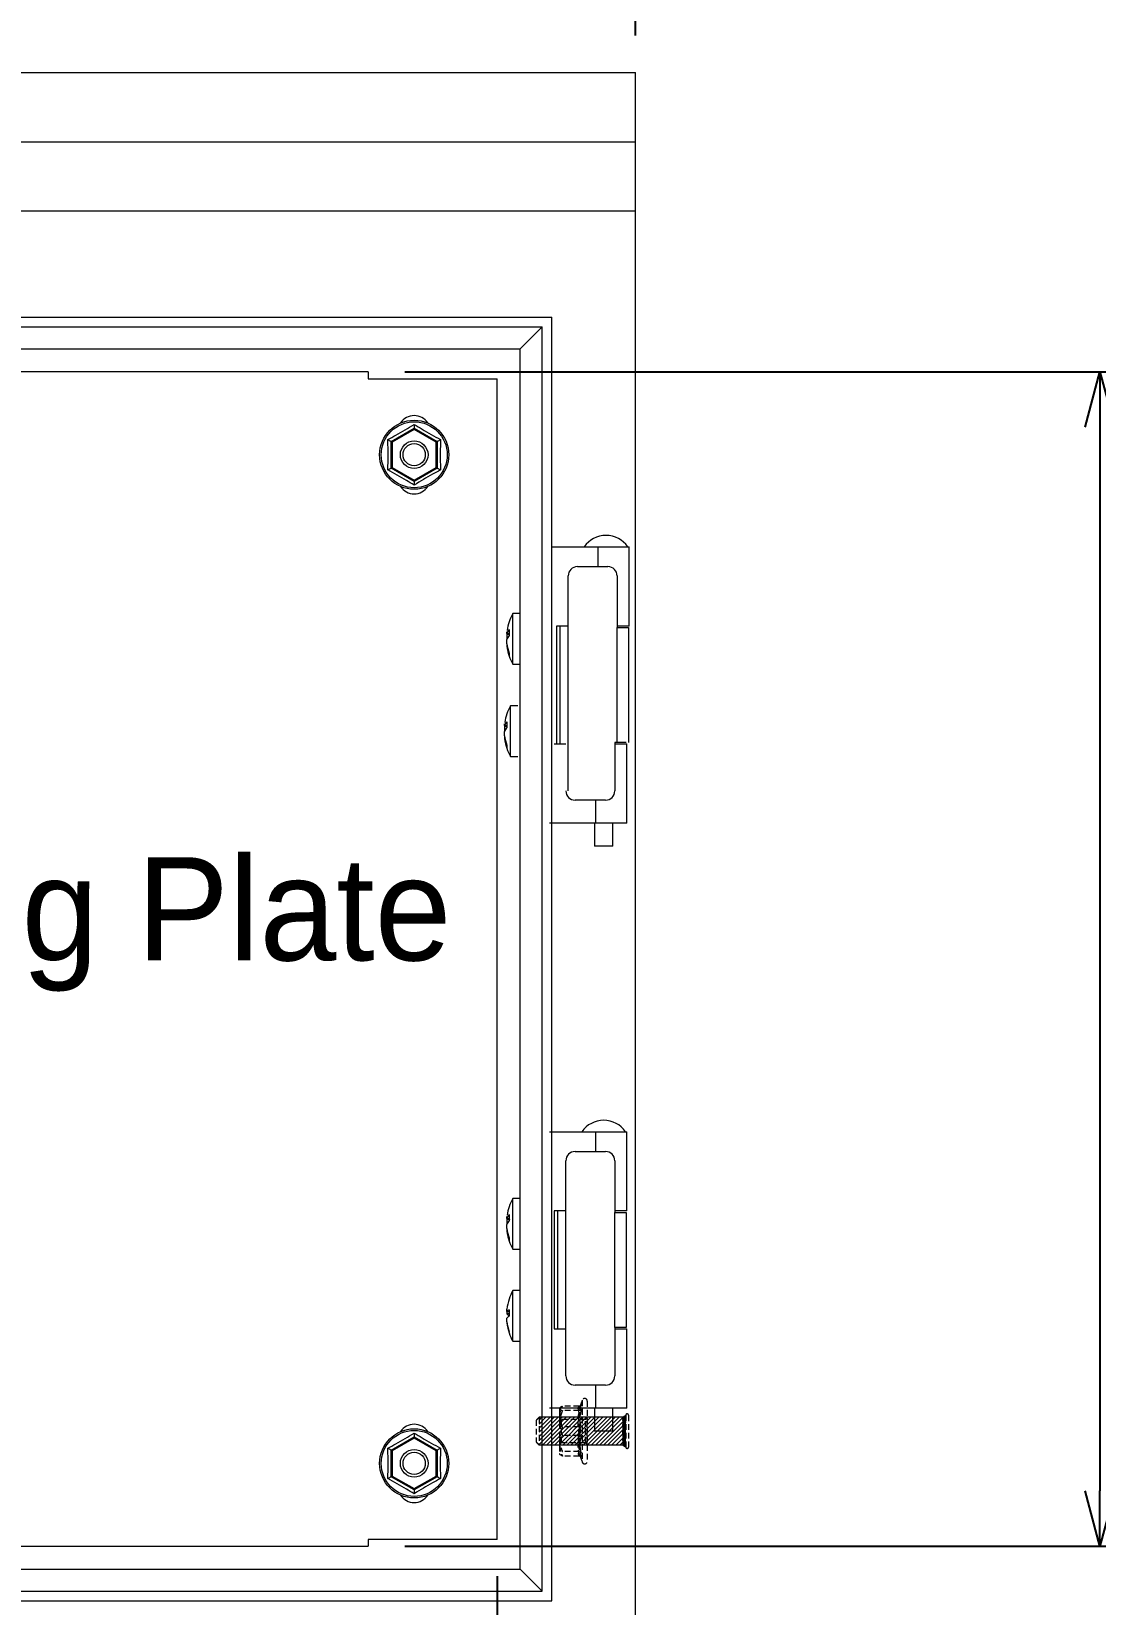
# Model space of a CAD drawing. Header units: millimetres. Extents: x 1998 to 4569, y 1305 to 3131.
# Drawn here: x 3502.8 to 3733.6, y 2376.2 to 2717.7 of the extents above; entities that cross this region are included whole.
import ezdxf

# ---------------------------------------------------------------- set-up
doc = ezdxf.new("R2010")
doc.units = ezdxf.units.MM
doc.linetypes.add('HIDDEN', pattern=[1.905, 1.27, -0.635])
doc.layers.add('AMLAYER_BENDLINE_BACK', color=1, linetype='HIDDEN')
doc.layers.add('GR1-1', color=3, linetype='Continuous')
doc.styles.add('ISOCP', font='angsau.ttf', dxfattribs={"height": 40})
doc.styles.add('TAMCO', font='cordia.shx', dxfattribs={"width": 0.8, "height": 25})
doc.dimstyles.new('TAMCO', dxfattribs={"dimtxt": 25, "dimasz": 12, "dimexe": 4, "dimexo": 8, "dimgap": 7, "dimtad": 2, "dimdec": 1, "dimdsep": 46, "dimtxsty": 'TAMCO', "dimblk": 'OPEN30', "dimcen": 2.5, "dimclrd": 4, "dimclre": 4, "dimclrt": 3, "dimadec": 0, "dimazin": 0, "dimtfac": 1, "dimtdec": 1, "dimtmove": 0, "dimatfit": 3, "dimldrblk": 'OPEN30', "dimfxl": 0, "dimarcsym": 0})

# ---------------------------------------------------------------- blocks, each defined once
blk = doc.blocks.new('_Open30')
at = {"color": 0, "linetype": 'ByBlock', "lineweight": -2}
for p, q in [((-1, 0.268), (0, 0)), ((0, 0), (-1, -0.268)), ((0, 0), (-1, 0))]:
    blk.add_line(p, q, dxfattribs=at)
blk = doc.blocks.new('*D42')
at = {"color": 4, "linetype": 'ByBlock', "lineweight": -2}
for p, q in [((3383.81, 2382.32), (3383.81, 2288.1)), ((3603.81, 2382.32), (3603.81, 2288.1)), ((3395.81, 2292.1), (3591.81, 2292.1))]:
    blk.add_line(p, q, dxfattribs=at)
at = {"layer": 'DEFPOINTS', "color": 0, "linetype": 'ByBlock'}
for p in [(3383.81, 2390.32), (3603.81, 2390.32), (3603.81, 2292.1)]:
    blk.add_point(p, dxfattribs=at)
at = {"color": 4, "linetype": 'ByBlock', "lineweight": -2, "xscale": 12, "yscale": 12, "zscale": 12, "rotation": 180}
blk.add_blockref('_Open30', (3383.81, 2292.1), dxfattribs=at)
at = {"color": 4, "linetype": 'ByBlock', "lineweight": -2, "xscale": 12, "yscale": 12, "zscale": 12}
blk.add_blockref('_Open30', (3603.81, 2292.1), dxfattribs=at)
at = {"color": 3, "linetype": 'ByBlock', "lineweight": 9, "insert": (3493.81, 2272.6), "char_height": 25, "attachment_point": 5, "style": 'TAMCO'}
blk.add_mtext('220', dxfattribs=at)
blk = doc.blocks.new('*D43')
at = {"color": 4, "linetype": 'ByBlock', "lineweight": -2}
for p, q in [((3583.81, 2643.82), (3738.58, 2643.82)), ((3734.58, 2631.82), (3734.58, 2400.82)), ((3583.81, 2388.82), (3738.58, 2388.82))]:
    blk.add_line(p, q, dxfattribs=at)
at = {"layer": 'DEFPOINTS', "color": 0, "linetype": 'ByBlock'}
for p in [(3575.81, 2643.82), (3575.81, 2388.82), (3734.58, 2388.82)]:
    blk.add_point(p, dxfattribs=at)
at = {"color": 4, "linetype": 'ByBlock', "lineweight": -2, "xscale": 12, "yscale": 12, "zscale": 12}
for p, rotation in [((3734.58, 2643.82), 90), ((3734.58, 2388.82), 270)]:
    blk.add_blockref('_Open30', p, dxfattribs=dict(at, rotation=rotation))
at = {"color": 3, "linetype": 'ByBlock', "lineweight": 9, "insert": (3754.08, 2516.32), "char_height": 25, "attachment_point": 5, "rotation": 90, "style": 'TAMCO'}
blk.add_mtext('255', dxfattribs=at)
blk = doc.blocks.new('*D55')
at = {"color": 4, "lineweight": -2}
for p, q in [((3353.81, 2716.82), (3353.81, 2793.68)), ((3633.81, 2716.82), (3633.81, 2793.68)), ((3621.81, 2789.68), (3365.81, 2789.68))]:
    blk.add_line(p, q, dxfattribs=at)
at = {"layer": 'DEFPOINTS', "color": 0}
for p in [(3353.81, 2789.68), (3353.81, 2708.82), (3633.81, 2708.82)]:
    blk.add_point(p, dxfattribs=at)
at = {"color": 4, "lineweight": -2, "xscale": 12, "yscale": 12, "zscale": 12, "rotation": 180}
blk.add_blockref('_Open30', (3353.81, 2789.68), dxfattribs=at)
at = {"color": 4, "lineweight": -2, "xscale": 12, "yscale": 12, "zscale": 12}
blk.add_blockref('_Open30', (3633.81, 2789.68), dxfattribs=at)
at = {"color": 3, "insert": (3493.81, 2809.18), "char_height": 25, "attachment_point": 5, "style": 'TAMCO'}
blk.add_mtext('280', dxfattribs=at)

msp = doc.modelspace()

# ---------------------------------------------------------------- hatches: boundary and pattern name
at = {"layer": 'AMLAYER_BENDLINE_BACK', "lineweight": 9}
h = msp.add_hatch(dxfattribs=at)
h.set_pattern_fill('ANSI31', color=1, scale=5, style=0)
h.set_pattern_definition([(45, (34404.7671, 8244.5583), (-0.441941738, 0.441941738), [])])
edge = h.paths.add_edge_path()
edge.add_line((3631.11, 2415.46), (3631.11, 2416.1))
edge.add_line((3631.11, 2416.1), (3631.11, 2416.37))
edge.add_line((3631.11, 2416.37), (3631.11, 2416.71))
edge.add_line((3631.11, 2416.71), (3631.11, 2416.82))
edge.add_spline(control_points=[(3631.11, 2416.82), (3612.9, 2416.82)], knot_values=[0, 0, 1, 1], degree=1, periodic=0)
edge.add_line((3612.9, 2416.82), (3612.9, 2410.82))
edge.add_spline(control_points=[(3612.9, 2410.82), (3631.11, 2410.82)], knot_values=[0, 0, 1, 1], degree=1, periodic=0)
edge.add_line((3631.11, 2410.82), (3631.11, 2410.88))
edge.add_line((3631.11, 2410.88), (3631.11, 2411.34))
edge.add_line((3631.11, 2411.34), (3631.11, 2411.64))
edge.add_line((3631.11, 2411.64), (3631.11, 2411.75))
edge.add_line((3631.11, 2411.75), (3631.11, 2412.1))
edge.add_line((3631.11, 2412.1), (3631.11, 2412.81))
edge.add_line((3631.11, 2412.81), (3631.11, 2412.96))
edge.add_line((3631.11, 2412.96), (3631.11, 2413.08))
edge.add_line((3631.11, 2413.08), (3631.11, 2413.12))
edge.add_line((3631.11, 2413.12), (3631.11, 2413.78))
edge.add_line((3631.11, 2413.78), (3631.11, 2414.55))
edge.add_line((3631.11, 2414.55), (3631.11, 2414.67))
edge.add_line((3631.11, 2414.67), (3631.11, 2415.25))
edge.add_line((3631.11, 2415.25), (3631.11, 2415.46))

# ---------------------------------------------------------------- linework, layer by layer
at = {"color": 7, "linetype": 'Continuous', "lineweight": 9}
for p, q in [((3353.81, 2708.82), (3633.81, 2708.82)), ((3633.81, 2358.82), (3633.81, 2708.82)), ((3353.81, 2693.79), (3633.81, 2693.79)), ((3353.81, 2678.79), (3633.81, 2678.79)), ((3371.93, 2655.69), (3615.68, 2655.69)), ((3615.68, 2376.94), (3615.68, 2655.69)), ((3374.06, 2653.57), (3613.56, 2653.57)), ((3613.56, 2653.57), (3608.81, 2648.82)), ((3613.56, 2379.06), (3613.56, 2653.57)), ((3378.81, 2648.82), (3608.81, 2648.82)), ((3608.81, 2383.82), (3608.81, 2648.82)), ((3575.81, 2643.82), (3411.81, 2643.82)), ((3575.81, 2643.82), (3575.81, 2642.32)), ((3575.81, 2642.32), (3603.81, 2642.32)), ((3603.81, 2390.32), (3603.81, 2642.32)), ((3580.81, 2628.7), (3585.81, 2631.59)), ((3585.81, 2631.3), (3581.06, 2628.56)), ((3585.81, 2631.3), (3585.81, 2631.59)), ((3585.81, 2631.59), (3590.81, 2628.7)), ((3590.56, 2628.56), (3585.81, 2631.3)), ((3581.06, 2628.56), (3580.81, 2628.7)), ((3580.81, 2622.93), (3580.81, 2628.7)), ((3581.06, 2628.56), (3581.06, 2623.07)), ((3590.81, 2628.7), (3590.56, 2628.56)), ((3590.56, 2623.07), (3590.56, 2628.56)), ((3590.81, 2628.7), (3590.81, 2622.93)), ((3581.06, 2623.07), (3580.81, 2622.93)), ((3585.81, 2620.04), (3580.81, 2622.93)), ((3581.06, 2623.07), (3585.81, 2620.33)), ((3585.81, 2620.33), (3590.56, 2623.07)), ((3590.81, 2622.93), (3585.81, 2620.04)), ((3585.81, 2620.04), (3585.81, 2620.33)), ((3590.81, 2622.93), (3590.56, 2623.07)), ((3615.68, 2605.82), (3625.72, 2605.82)), ((3625.72, 2605.82), (3632.43, 2605.82)), ((3625.72, 2601.52), (3625.72, 2605.82)), ((3619.23, 2552.82), (3619.23, 2599.52)), ((3621.23, 2601.52), (3627.83, 2601.52)), ((3629.83, 2599.52), (3629.83, 2588.32)), ((3607.18, 2580.32), (3607.18, 2591.32)), ((3605.91, 2587.01), (3605.91, 2587.39)), ((3605.94, 2587.01), (3605.91, 2586.85)), ((3605.91, 2586.85), (3605.91, 2585.93)), ((3605.91, 2584.79), (3605.91, 2585.7)), ((3619.23, 2588.62), (3616.7, 2588.62)), ((3616.7, 2588.62), (3616.7, 2563.02)), ((3617.38, 2588.62), (3617.38, 2563.02)), ((3632.43, 2588.62), (3629.83, 2588.62)), ((3629.83, 2588.32), (3632.33, 2588.32)), ((3629.83, 2563.32), (3629.83, 2588.32)), ((3632.33, 2588.32), (3632.33, 2563.32)), ((3605.91, 2584.62), (3605.91, 2584.24)), ((3606.68, 2560.32), (3606.68, 2571.32)), ((3605.41, 2567.01), (3605.41, 2567.39)), ((3605.44, 2567.01), (3605.41, 2566.85)), ((3605.41, 2566.85), (3605.41, 2565.93)), ((3605.41, 2564.79), (3605.41, 2565.7)), ((3605.41, 2564.62), (3605.41, 2564.24)), ((3616.2, 2563.02), (3618.73, 2563.02)), ((3631.83, 2563.32), (3629.33, 2563.32)), ((3629.33, 2563.32), (3629.33, 2552.82)), ((3629.33, 2563.02), (3631.93, 2563.02)), ((3627.33, 2550.82), (3620.73, 2550.82)), ((3625.22, 2545.82), (3625.22, 2550.82)), ((3625.22, 2545.82), (3615.18, 2545.82)), ((3631.93, 2545.82), (3625.22, 2545.82)), ((3626.93, 2540.82), (3624.93, 2540.82)), ((3628.93, 2540.82), (3626.93, 2540.82)), ((3615.18, 2478.82), (3625.22, 2478.82)), ((3625.22, 2478.82), (3631.93, 2478.82)), ((3625.22, 2474.52), (3625.22, 2478.82)), ((3620.73, 2474.52), (3627.33, 2474.52)), ((3618.73, 2425.82), (3618.73, 2472.52)), ((3629.33, 2472.52), (3629.33, 2461.32)), ((3607.18, 2453.32), (3607.18, 2464.32)), ((3605.91, 2460.01), (3605.91, 2460.39)), ((3605.94, 2460.01), (3605.91, 2459.85)), ((3605.91, 2459.85), (3605.91, 2458.93)), ((3618.73, 2461.62), (3616.2, 2461.62)), ((3616.2, 2461.62), (3616.2, 2436.02)), ((3616.88, 2461.62), (3616.88, 2436.02)), ((3631.93, 2461.62), (3629.33, 2461.62)), ((3629.33, 2461.32), (3631.83, 2461.32)), ((3629.33, 2436.32), (3629.33, 2461.32)), ((3631.83, 2461.32), (3631.83, 2436.32)), ((3605.91, 2457.79), (3605.91, 2458.7)), ((3605.91, 2457.62), (3605.91, 2457.24)), ((3607.18, 2433.32), (3607.18, 2444.32)), ((3605.91, 2439.77), (3605.91, 2440.33)), ((3605.91, 2439.78), (3605.91, 2439.26)), ((3605.91, 2437.56), (3605.91, 2438.37)), ((3605.91, 2437.56), (3605.91, 2437.3)), ((3616.2, 2436.02), (3618.73, 2436.02)), ((3631.83, 2436.32), (3629.33, 2436.32)), ((3629.33, 2436.32), (3629.33, 2425.82)), ((3629.33, 2436.02), (3631.93, 2436.02)), ((3627.33, 2423.82), (3620.73, 2423.82)), ((3625.22, 2418.82), (3625.22, 2423.82)), ((3625.22, 2418.82), (3615.18, 2418.82)), ((3631.93, 2418.82), (3625.22, 2418.82)), ((3580.81, 2409.7), (3585.81, 2412.59)), ((3585.81, 2412.3), (3581.06, 2409.56)), ((3585.81, 2412.3), (3585.81, 2412.59)), ((3585.81, 2412.59), (3590.81, 2409.7)), ((3590.56, 2409.56), (3585.81, 2412.3)), ((3626.93, 2413.82), (3624.93, 2413.82)), ((3628.93, 2413.82), (3626.93, 2413.82)), ((3581.06, 2409.56), (3580.81, 2409.7)), ((3580.81, 2403.93), (3580.81, 2409.7)), ((3581.06, 2409.56), (3581.06, 2404.07)), ((3590.81, 2409.7), (3590.56, 2409.56)), ((3590.56, 2404.07), (3590.56, 2409.56)), ((3590.81, 2409.7), (3590.81, 2403.93)), ((3581.06, 2404.07), (3580.81, 2403.93)), ((3585.81, 2401.04), (3580.81, 2403.93)), ((3581.06, 2404.07), (3585.81, 2401.33)), ((3585.81, 2401.33), (3590.56, 2404.07)), ((3590.81, 2403.93), (3585.81, 2401.04)), ((3585.81, 2401.04), (3585.81, 2401.33)), ((3590.81, 2403.93), (3590.56, 2404.07)), ((3411.81, 2388.82), (3575.81, 2388.82)), ((3575.81, 2390.32), (3575.81, 2388.82)), ((3603.81, 2390.32), (3575.81, 2390.32)), ((3378.81, 2383.82), (3608.81, 2383.82)), ((3608.81, 2383.82), (3613.56, 2379.06)), ((3374.06, 2379.06), (3613.56, 2379.06)), ((3371.93, 2376.94), (3615.68, 2376.94))]:
    msp.add_line(p, q, dxfattribs=at)
at = {"color": 1, "linetype": 'HIDDEN', "lineweight": 9}
for p, q in [((3612.31, 2416.23), (3612.31, 2411.41)), ((3612.9, 2416.82), (3612.9, 2410.82)), ((3631.11, 2416.83), (3631.11, 2416.68)), ((3631.49, 2416.82), (3631.11, 2416.82)), ((3631.49, 2416.81), (3631.11, 2416.81)), ((3631.49, 2416.77), (3631.11, 2416.77)), ((3631.49, 2416.73), (3631.11, 2416.73)), ((3631.11, 2416.68), (3631.11, 2416.71)), ((3631.11, 2416.71), (3631.11, 2416.37)), ((3631.49, 2416.69), (3631.11, 2416.69)), ((3631.49, 2416.64), (3631.11, 2416.64)), ((3631.49, 2416.53), (3631.11, 2416.53)), ((3631.49, 2416.45), (3631.11, 2416.45)), ((3631.49, 2416.37), (3631.11, 2416.37)), ((3631.11, 2416.1), (3631.11, 2416.37)), ((3631.49, 2416.28), (3631.11, 2416.28)), ((3631.49, 2416.11), (3631.11, 2416.11)), ((3631.11, 2416.1), (3631.11, 2415.46)), ((3631.49, 2415.99), (3631.11, 2415.99)), ((3631.49, 2415.88), (3631.11, 2415.88)), ((3631.49, 2415.76), (3631.11, 2415.76)), ((3631.49, 2415.53), (3631.11, 2415.53)), ((3631.11, 2415.46), (3631.11, 2415.25)), ((3631.49, 2415.38), (3631.11, 2415.38)), ((3631.49, 2415.25), (3631.11, 2415.25)), ((3631.11, 2414.67), (3631.11, 2415.25)), ((3631.49, 2415.1), (3631.11, 2415.1)), ((3631.49, 2414.83), (3631.11, 2414.83)), ((3631.71, 2416.88), (3631.49, 2416.88)), ((3631.71, 2416.83), (3631.49, 2416.83)), ((3631.49, 2416.83), (3631.49, 2416.68)), ((3631.71, 2416.82), (3631.49, 2416.82)), ((3631.71, 2416.77), (3631.49, 2416.77)), ((3631.71, 2416.75), (3631.49, 2416.75)), ((3631.71, 2416.75), (3631.49, 2416.75)), ((3631.71, 2416.71), (3631.49, 2416.71)), ((3631.49, 2416.71), (3631.49, 2416.1)), ((3631.49, 2416.71), (3631.49, 2416.68)), ((3631.71, 2416.68), (3631.49, 2416.68)), ((3631.71, 2416.65), (3631.49, 2416.65)), ((3631.71, 2416.56), (3631.49, 2416.56)), ((3631.71, 2416.35), (3631.49, 2416.35)), ((3631.71, 2416.29), (3631.49, 2416.29)), ((3631.71, 2416.1), (3631.49, 2416.1)), ((3631.49, 2415.88), (3631.49, 2416.1)), ((3631.71, 2416.03), (3631.49, 2416.03)), ((3631.49, 2415.46), (3631.49, 2415.88)), ((3631.71, 2415.77), (3631.49, 2415.77)), ((3631.71, 2415.54), (3631.49, 2415.54)), ((3631.71, 2415.46), (3631.49, 2415.46)), ((3631.49, 2415.46), (3631.49, 2414.55)), ((3631.71, 2415.21), (3631.49, 2415.21)), ((3631.71, 2414.91), (3631.49, 2414.91)), ((3631.71, 2414.82), (3631.49, 2414.82)), ((3631.71, 2417.27), (3631.71, 2410.36)), ((3632.31, 2417.27), (3632.31, 2410.36)), ((3631.11, 2414.67), (3631.11, 2414.55)), ((3631.49, 2414.67), (3631.11, 2414.67)), ((3631.11, 2414.55), (3631.11, 2413.78)), ((3631.49, 2414.52), (3631.11, 2414.52)), ((3631.49, 2414.35), (3631.11, 2414.35)), ((3631.49, 2414.06), (3631.11, 2414.06)), ((3631.49, 2413.9), (3631.11, 2413.9)), ((3631.11, 2413.12), (3631.11, 2413.78)), ((3631.11, 2413.78), (3631.11, 2413.74)), ((3631.49, 2413.74), (3631.11, 2413.74)), ((3631.49, 2413.57), (3631.11, 2413.57)), ((3631.49, 2413.28), (3631.11, 2413.28)), ((3631.49, 2413.12), (3631.11, 2413.12)), ((3631.11, 2413.12), (3631.11, 2413.08)), ((3631.11, 2413.08), (3631.11, 2412.96)), ((3631.49, 2412.96), (3631.11, 2412.96)), ((3631.11, 2412.96), (3631.11, 2412.81)), ((3631.11, 2412.81), (3631.11, 2412.1)), ((3631.49, 2412.8), (3631.11, 2412.8)), ((3631.49, 2412.54), (3631.11, 2412.54)), ((3631.49, 2412.39), (3631.11, 2412.39)), ((3631.49, 2412.25), (3631.11, 2412.25)), ((3631.49, 2412.11), (3631.11, 2412.11)), ((3631.11, 2411.75), (3631.11, 2412.1)), ((3631.49, 2411.88), (3631.11, 2411.88)), ((3631.49, 2411.75), (3631.11, 2411.75)), ((3631.11, 2411.75), (3631.11, 2411.64)), ((3631.49, 2411.64), (3631.11, 2411.64)), ((3631.11, 2411.64), (3631.11, 2411.34)), ((3631.49, 2411.53), (3631.11, 2411.53)), ((3631.49, 2413.9), (3631.49, 2414.55)), ((3631.71, 2414.55), (3631.49, 2414.55)), ((3631.49, 2414.52), (3631.49, 2414.55)), ((3631.71, 2414.46), (3631.49, 2414.46)), ((3631.71, 2414.14), (3631.49, 2414.14)), ((3631.49, 2413.86), (3631.49, 2413.9)), ((3631.49, 2413.86), (3631.49, 2413.78)), ((3631.71, 2413.86), (3631.49, 2413.86)), ((3631.71, 2413.78), (3631.49, 2413.78)), ((3631.49, 2413.78), (3631.49, 2412.81)), ((3631.71, 2413.49), (3631.49, 2413.49)), ((3631.71, 2413.17), (3631.49, 2413.17)), ((3631.71, 2413.08), (3631.49, 2413.08)), ((3631.49, 2412.39), (3631.49, 2412.81)), ((3631.71, 2412.81), (3631.49, 2412.81)), ((3631.71, 2412.73), (3631.49, 2412.73)), ((3631.71, 2412.42), (3631.49, 2412.42)), ((3631.49, 2412.25), (3631.49, 2412.39)), ((3631.49, 2412.1), (3631.49, 2412.25)), ((3631.71, 2412.17), (3631.49, 2412.17)), ((3631.49, 2412.1), (3631.49, 2411.34)), ((3631.71, 2412.1), (3631.49, 2412.1)), ((3631.71, 2411.86), (3631.49, 2411.86)), ((3631.71, 2411.6), (3631.49, 2411.6)), ((3631.71, 2411.53), (3631.49, 2411.53)), ((3631.49, 2411.35), (3631.11, 2411.35)), ((3631.11, 2411.34), (3631.11, 2410.88)), ((3631.49, 2411.26), (3631.11, 2411.26)), ((3631.49, 2411.18), (3631.11, 2411.18)), ((3631.49, 2411.1), (3631.11, 2411.1)), ((3631.49, 2410.99), (3631.11, 2410.99)), ((3631.49, 2410.94), (3631.11, 2410.94)), ((3631.49, 2410.9), (3631.11, 2410.9)), ((3631.11, 2410.88), (3631.11, 2410.75)), ((3631.49, 2410.86), (3631.11, 2410.86)), ((3631.49, 2410.83), (3631.11, 2410.83)), ((3631.49, 2410.82), (3631.11, 2410.82)), ((3631.49, 2411.26), (3631.49, 2411.34)), ((3631.71, 2411.34), (3631.49, 2411.34)), ((3631.71, 2411.28), (3631.49, 2411.28)), ((3631.49, 2411.18), (3631.49, 2411.26)), ((3631.49, 2410.88), (3631.49, 2411.18)), ((3631.71, 2411.08), (3631.49, 2411.08)), ((3631.71, 2410.92), (3631.49, 2410.92)), ((3631.49, 2410.88), (3631.49, 2410.53)), ((3631.71, 2410.88), (3631.49, 2410.88)), ((3631.71, 2410.75), (3631.49, 2410.75)), ((3631.71, 2410.63), (3631.49, 2410.63)), ((3631.71, 2410.6), (3631.49, 2410.6)), ((3631.71, 2410.53), (3631.49, 2410.53)), ((3631.71, 2410.51), (3631.52, 2410.51)), ((3631.71, 2410.46), (3631.6, 2410.46)), ((3631.71, 2410.45), (3631.63, 2410.45))]:
    msp.add_line(p, q, dxfattribs=at)
at = {"color": 7, "linetype": 'Continuous', "lineweight": 9, "flags": 128}
for points in [[(3605.91, 2585.93), (3605.95, 2585.83), (3605.96, 2585.82)], [(3605.41, 2565.93), (3605.45, 2565.83), (3605.46, 2565.82)], [(3605.91, 2458.93), (3605.95, 2458.83), (3605.96, 2458.82)]]:
    msp.add_lwpolyline(points, dxfattribs=at)
at = {"color": 7, "linetype": 'Continuous', "lineweight": 9}
for centre, radius in [((3585.81, 2625.82), 7.5), ((3585.81, 2625.82), 7.16), ((3585.81, 2625.82), 3), ((3585.81, 2625.82), 2.41), ((3585.81, 2406.82), 7.5), ((3585.81, 2406.82), 7.16), ((3585.81, 2406.82), 3), ((3585.81, 2406.82), 2.41)]:
    msp.add_circle(centre, radius, dxfattribs=at)
for centre, radius, start, end in [((3585.81, 2630.82), 3.5, 32.8783, 147.1217), ((3585.81, 2620.82), 3.5, 212.8783, 327.1217), ((3627.43, 2602.55), 5.76, 34.4829, 145.5171), ((3621.23, 2599.52), 2, 90, 180), ((3627.83, 2599.52), 2, 0, 90), ((3617.51, 2585.82), 11.7, 151.9602, 170.8557), ((3608.25, 2586.22), 2.46, 138.6061, 161.3017), ((3608.25, 2584.91), 2.46, 138.6064, 161.3014), ((3617.42, 2587.19), 11.04, 176.5934, 183.4066), ((3615.93, 2586.11), 10.1, 187.5108, 199.3701), ((3615.93, 2585.56), 10.1, 187.5108, 199.37), ((3617.51, 2585.82), 11.7, 189.1443, 208.0398), ((3608.27, 2582.48), 1.89, 171.7653, 188.2347), ((3617.01, 2565.82), 11.7, 151.9602, 170.8557), ((3607.75, 2566.22), 2.46, 138.6056, 161.3021), ((3607.75, 2564.91), 2.46, 138.6056, 161.3021), ((3616.92, 2567.19), 11.04, 176.5934, 183.4066), ((3615.43, 2566.11), 10.1, 187.511, 199.37), ((3615.43, 2565.56), 10.1, 187.5109, 199.3701), ((3617.01, 2565.82), 11.7, 189.1443, 208.0398), ((3607.77, 2562.48), 1.89, 171.765, 188.235), ((3620.73, 2552.82), 2, 180, 270), ((3627.33, 2552.82), 2, 270, 0), ((3626.93, 2475.55), 5.76, 34.4829, 145.5171), ((3620.73, 2472.52), 2, 90, 180), ((3627.33, 2472.52), 2, 0, 90), ((3617.51, 2458.82), 11.7, 151.9602, 170.8557), ((3608.25, 2459.22), 2.46, 138.6057, 161.3019), ((3608.25, 2457.91), 2.46, 138.6058, 161.3019), ((3617.42, 2460.19), 11.04, 176.5934, 183.4066), ((3615.93, 2459.11), 10.1, 187.5109, 199.3701), ((3615.93, 2458.56), 10.1, 187.5109, 199.3701), ((3617.51, 2458.82), 11.7, 189.1443, 208.0398), ((3608.27, 2455.48), 1.89, 171.7651, 188.2349), ((3617.16, 2438.94), 11.33, 161.7422, 172.9544), ((3617.51, 2438.82), 11.7, 151.9602, 161.7439), ((3607.01, 2438.91), 1.39, 116.0035, 141.868), ((3607.01, 2440.12), 1.39, 218.132, 243.9965), ((3607.01, 2437.51), 1.39, 116.0035, 141.868), ((3618.9, 2439.46), 12.52, 176.8001, 183.1999), ((3617.16, 2438.95), 11.33, 187.0456, 198.2578), ((3617.16, 2438.69), 11.33, 187.0457, 198.2578), ((3606.8, 2435.27), 0.421, 162.4735, 197.5265), ((3617.51, 2438.82), 11.7, 198.2561, 208.0398), ((3620.73, 2425.82), 2, 180, 270), ((3627.33, 2425.82), 2, 270, 0), ((3585.81, 2411.82), 3.5, 32.8783, 147.1217), ((3585.81, 2401.82), 3.5, 212.8783, 327.1217)]:
    msp.add_arc(centre, radius, start, end, dxfattribs=at)
at = {"color": 1, "linetype": 'HIDDEN', "lineweight": 9}
for centre, start, end in [((3632.01, 2417.27), 0, 180), ((3632.01, 2410.36), 180, 0)]:
    msp.add_arc(centre, 0.297, start, end, dxfattribs=at)
at = {"color": 7, "linetype": 'Continuous', "lineweight": 9}
for points, knots in [([(3580.1, 2629.11), (3580.68, 2629.43), (3581.92, 2630.11), (3583.85, 2631.21), (3585.15, 2632), (3585.81, 2632.4)], [0, 0, 0, 0, 0.302131, 0.647329, 1, 1, 1, 1]), ([(3585.81, 2632.4), (3585.81, 2632.4), (3585.81, 2632.28), (3585.81, 2632.06), (3585.81, 2631.8), (3585.81, 2631.63), (3585.81, 2631.6), (3585.81, 2631.59)], [0, 0, 0, 0, 0.004705, 0.271149, 0.530769, 0.764908, 1, 1, 1, 1]), ([(3585.81, 2632.4), (3586.37, 2632.06), (3587.58, 2631.33), (3589.5, 2630.21), (3590.84, 2629.48), (3591.51, 2629.11)], [0, 0, 0, 0, 0.302131, 0.647328, 1, 1, 1, 1]), ([(3580.1, 2629.11), (3580.11, 2629.11), (3580.21, 2629.05), (3580.4, 2628.94), (3580.62, 2628.81), (3580.78, 2628.72), (3580.8, 2628.71), (3580.81, 2628.7)], [0, 0, 0, 0, 0.004705, 0.27115, 0.530774, 0.764909, 1, 1, 1, 1]), ([(3580.1, 2622.52), (3580.12, 2623.18), (3580.15, 2624.59), (3580.15, 2626.82), (3580.12, 2628.34), (3580.1, 2629.11)], [0, 0, 0, 0, 0.302131, 0.647329, 1, 1, 1, 1]), ([(3590.81, 2628.7), (3590.82, 2628.71), (3590.84, 2628.72), (3590.99, 2628.81), (3591.21, 2628.94), (3591.41, 2629.05), (3591.51, 2629.11), (3591.51, 2629.11)], [0, 0, 0, 0, 0.235091, 0.469226, 0.72885, 0.995295, 1, 1, 1, 1]), ([(3591.51, 2629.11), (3591.5, 2628.45), (3591.47, 2627.04), (3591.46, 2624.82), (3591.49, 2623.29), (3591.51, 2622.52)], [0, 0, 0, 0, 0.302131, 0.647327, 1, 1, 1, 1]), ([(3580.1, 2622.52), (3580.11, 2622.52), (3580.21, 2622.58), (3580.4, 2622.69), (3580.62, 2622.82), (3580.78, 2622.91), (3580.8, 2622.92), (3580.81, 2622.93)], [0, 0, 0, 0, 0.00471, 0.271155, 0.530774, 0.764909, 1, 1, 1, 1]), ([(3585.81, 2619.23), (3585.24, 2619.57), (3584.04, 2620.3), (3582.11, 2621.42), (3580.78, 2622.15), (3580.1, 2622.52)], [0, 0, 0, 0, 0.302131, 0.647328, 1, 1, 1, 1]), ([(3591.51, 2622.52), (3590.93, 2622.21), (3589.7, 2621.53), (3587.77, 2620.42), (3586.47, 2619.63), (3585.81, 2619.23)], [0, 0, 0, 0, 0.30213, 0.647329, 1, 1, 1, 1]), ([(3585.81, 2620.04), (3585.81, 2620.03), (3585.81, 2620.01), (3585.81, 2619.83), (3585.81, 2619.57), (3585.81, 2619.35), (3585.81, 2619.23), (3585.81, 2619.23)], [0, 0, 0, 0, 0.235092, 0.469231, 0.728851, 0.995295, 1, 1, 1, 1]), ([(3590.81, 2622.93), (3590.82, 2622.92), (3590.84, 2622.91), (3590.99, 2622.82), (3591.21, 2622.69), (3591.41, 2622.58), (3591.51, 2622.52), (3591.51, 2622.52)], [0, 0, 0, 0, 0.235091, 0.469226, 0.728845, 0.99529, 1, 1, 1, 1]), ([(3605.91, 2586.85), (3606.08, 2586.84), (3606.28, 2586.82), (3606.47, 2586.81), (3606.5, 2586.8)], [0, 0, 0, 0, 0.840043, 1, 1, 1, 1]), ([(3605.41, 2566.85), (3605.58, 2566.84), (3605.78, 2566.82), (3605.97, 2566.81), (3606, 2566.8)], [0, 0, 0, 0, 0.840042, 1, 1, 1, 1]), ([(3605.91, 2459.85), (3606.08, 2459.84), (3606.28, 2459.82), (3606.47, 2459.81), (3606.5, 2459.8)], [0, 0, 0, 0, 0.840042, 1, 1, 1, 1]), ([(3580.1, 2410.11), (3580.68, 2410.43), (3581.92, 2411.11), (3583.85, 2412.21), (3585.15, 2413), (3585.81, 2413.4)], [0, 0, 0, 0, 0.302132, 0.647329, 1, 1, 1, 1]), ([(3585.81, 2413.4), (3585.81, 2413.4), (3585.81, 2413.28), (3585.81, 2413.06), (3585.81, 2412.8), (3585.81, 2412.63), (3585.81, 2412.6), (3585.81, 2412.59)], [0, 0, 0, 0, 0.004705, 0.271149, 0.530772, 0.764909, 1, 1, 1, 1]), ([(3585.81, 2413.4), (3586.37, 2413.06), (3587.58, 2412.33), (3589.5, 2411.21), (3590.84, 2410.48), (3591.51, 2410.11)], [0, 0, 0, 0, 0.302131, 0.647328, 1, 1, 1, 1]), ([(3580.1, 2410.11), (3580.11, 2410.11), (3580.21, 2410.05), (3580.4, 2409.94), (3580.62, 2409.81), (3580.78, 2409.72), (3580.8, 2409.71), (3580.81, 2409.7)], [0, 0, 0, 0, 0.004705, 0.27115, 0.530774, 0.764909, 1, 1, 1, 1]), ([(3580.1, 2403.52), (3580.12, 2404.18), (3580.15, 2405.59), (3580.15, 2407.82), (3580.12, 2409.34), (3580.1, 2410.11)], [0, 0, 0, 0, 0.302131, 0.647329, 1, 1, 1, 1]), ([(3590.81, 2409.7), (3590.82, 2409.71), (3590.84, 2409.72), (3590.99, 2409.81), (3591.21, 2409.94), (3591.41, 2410.05), (3591.51, 2410.11), (3591.51, 2410.11)], [0, 0, 0, 0, 0.235091, 0.469226, 0.72885, 0.995295, 1, 1, 1, 1]), ([(3591.51, 2410.11), (3591.5, 2409.45), (3591.47, 2408.04), (3591.46, 2405.82), (3591.49, 2404.29), (3591.51, 2403.52)], [0, 0, 0, 0, 0.302131, 0.647329, 1, 1, 1, 1]), ([(3580.1, 2403.52), (3580.11, 2403.52), (3580.21, 2403.58), (3580.4, 2403.69), (3580.62, 2403.82), (3580.78, 2403.91), (3580.8, 2403.92), (3580.81, 2403.93)], [0, 0, 0, 0, 0.004705, 0.27115, 0.530772, 0.764908, 1, 1, 1, 1]), ([(3585.81, 2400.23), (3585.24, 2400.57), (3584.04, 2401.3), (3582.11, 2402.42), (3580.78, 2403.15), (3580.1, 2403.52)], [0, 0, 0, 0, 0.302131, 0.647328, 1, 1, 1, 1]), ([(3591.51, 2403.52), (3590.93, 2403.21), (3589.7, 2402.53), (3587.77, 2401.42), (3586.47, 2400.63), (3585.81, 2400.23)], [0, 0, 0, 0, 0.30213, 0.647329, 1, 1, 1, 1]), ([(3590.81, 2403.93), (3590.82, 2403.92), (3590.84, 2403.91), (3590.99, 2403.82), (3591.21, 2403.69), (3591.41, 2403.58), (3591.51, 2403.52), (3591.51, 2403.52)], [0, 0, 0, 0, 0.235092, 0.469228, 0.72885, 0.995295, 1, 1, 1, 1]), ([(3585.81, 2401.04), (3585.81, 2401.03), (3585.81, 2401.01), (3585.81, 2400.83), (3585.81, 2400.57), (3585.81, 2400.35), (3585.81, 2400.23), (3585.81, 2400.23)], [0, 0, 0, 0, 0.235091, 0.469225, 0.728847, 0.99529, 1, 1, 1, 1])]:
    msp.add_open_spline(points, degree=3, knots=knots, dxfattribs=at)
for points in [[(3632.43, 2588.62), (3632.43, 2605.82)], [(3608.81, 2591.32), (3607.18, 2591.32)], [(3605.91, 2587.01), (3606.4, 2587)], [(3607.18, 2580.32), (3608.81, 2580.32)], [(3608.31, 2571.32), (3606.68, 2571.32)], [(3605.41, 2567.01), (3605.9, 2567)], [(3631.93, 2545.82), (3631.93, 2563.02)], [(3606.68, 2560.32), (3608.31, 2560.32)], [(3624.93, 2545.82), (3624.93, 2540.82)], [(3628.93, 2540.82), (3628.93, 2545.82)], [(3631.93, 2461.62), (3631.93, 2478.82)], [(3608.81, 2464.32), (3607.18, 2464.32)], [(3605.91, 2460.01), (3606.4, 2460)], [(3607.18, 2453.32), (3608.81, 2453.32)], [(3608.81, 2444.32), (3607.18, 2444.32)], [(3605.91, 2439.77), (3606.4, 2439.76)], [(3606.4, 2439.27), (3605.91, 2439.26)], [(3631.93, 2418.82), (3631.93, 2436.02)], [(3607.18, 2433.32), (3608.81, 2433.32)], [(3624.93, 2418.82), (3624.93, 2413.82)], [(3628.93, 2413.82), (3628.93, 2418.82)]]:
    msp.add_open_spline(points, degree=1, dxfattribs=at)
at = {"color": 1, "linetype": 'HIDDEN', "lineweight": 9}
for points, degree in [([(3612.9, 2416.82), (3612.31, 2416.23)], 1), ([(3631.49, 2416.82), (3631.11, 2416.82)], 1), ([(3631.71, 2416.83), (3631.49, 2416.83)], 1), ([(3632.31, 2417.26), (3632.31, 2417.26)], 1), ([(3612.31, 2411.41), (3612.9, 2410.82)], 1), ([(3631.11, 2410.82), (3631.49, 2410.82)], 1), ([(3631.71, 2410.62), (3631.6, 2410.69), (3631.48, 2410.63), (3631.36, 2410.6)], 3), ([(3631.38, 2410.59), (3631.49, 2410.63), (3631.6, 2410.68), (3631.71, 2410.61)], 3), ([(3631.39, 2410.59), (3631.49, 2410.58), (3631.6, 2410.52), (3631.71, 2410.45)], 3), ([(3631.63, 2410.45), (3631.71, 2410.45)], 1), ([(3632.31, 2410.37), (3632.31, 2410.37)], 1)]:
    msp.add_open_spline(points, degree=degree, dxfattribs=at)
at = {"color": 1, "lineweight": 9}
for points in [[(3631.11, 2416.82), (3612.9, 2416.82)], [(3612.9, 2410.82), (3631.11, 2410.82)]]:
    msp.add_open_spline(points, degree=1, dxfattribs=at)
at = {"color": 1, "linetype": 'HIDDEN', "lineweight": 9}
for points, knots in [([(3631.71, 2417.2), (3631.64, 2417.16), (3631.44, 2417.03), (3631.24, 2416.91), (3631.11, 2416.83)], [0, 0, 0, 0, 0.374628, 1, 1, 1, 1]), ([(3631.11, 2416.82), (3631.22, 2416.89), (3631.42, 2417.01), (3631.62, 2417.13), (3631.71, 2417.18)], [0, 0, 0, 0, 0.559493, 1, 1, 1, 1]), ([(3631.71, 2417.12), (3631.64, 2417.08), (3631.44, 2416.96), (3631.24, 2416.84), (3631.11, 2416.77)], [0, 0, 0, 0, 0.374625, 1, 1, 1, 1]), ([(3631.11, 2416.75), (3631.24, 2416.83), (3631.44, 2416.95), (3631.64, 2417.07), (3631.71, 2417.12)], [0, 0, 0, 0, 0.625374, 1, 1, 1, 1]), ([(3631.11, 2416.68), (3631.22, 2416.74), (3631.42, 2416.86), (3631.62, 2416.97), (3631.71, 2417.02)], [0, 0, 0, 0, 0.559495, 1, 1, 1, 1]), ([(3631.71, 2417.01), (3631.62, 2416.96), (3631.42, 2416.84), (3631.22, 2416.72), (3631.11, 2416.65)], [0, 0, 0, 0, 0.440506, 1, 1, 1, 1]), ([(3631.71, 2416.7), (3631.64, 2416.67), (3631.44, 2416.92), (3631.24, 2416.82), (3631.11, 2416.75)], [0, 0, 0, 0, 0.374628, 1, 1, 1, 1]), ([(3631.71, 2416.7), (3631.62, 2416.65), (3631.42, 2416.89), (3631.22, 2416.78), (3631.11, 2416.71)], [0, 0, 0, 0, 0.440505, 1, 1, 1, 1]), ([(3631.11, 2416.56), (3631.24, 2416.61), (3631.44, 2416.7), (3631.64, 2416.8), (3631.71, 2416.83)], [0, 0, 0, 0, 0.625372, 1, 1, 1, 1]), ([(3631.71, 2416.6), (3631.64, 2416.57), (3631.44, 2416.49), (3631.24, 2416.41), (3631.11, 2416.35)], [0, 0, 0, 0, 0.374627, 1, 1, 1, 1]), ([(3631.11, 2416.29), (3631.24, 2416.36), (3631.44, 2416.46), (3631.64, 2416.55), (3631.71, 2416.59)], [0, 0, 0, 0, 0.625375, 1, 1, 1, 1]), ([(3631.11, 2416.1), (3631.24, 2416.14), (3631.44, 2416.22), (3631.64, 2416.29), (3631.71, 2416.32)], [0, 0, 0, 0, 0.625374, 1, 1, 1, 1]), ([(3631.71, 2416.3), (3631.64, 2416.27), (3631.44, 2416.18), (3631.24, 2416.09), (3631.11, 2416.03)], [0, 0, 0, 0, 0.374628, 1, 1, 1, 1]), ([(3631.11, 2415.77), (3631.24, 2415.83), (3631.44, 2415.91), (3631.64, 2415.99), (3631.71, 2416.02)], [0, 0, 0, 0, 0.625372, 1, 1, 1, 1]), ([(3631.71, 2415.69), (3631.52, 2415.64), (3631.32, 2415.59), (3631.12, 2415.54), (3631.11, 2415.54)], [0, 0, 0, 0, 0.950163, 1, 1, 1, 1]), ([(3631.71, 2415.68), (3631.64, 2415.65), (3631.44, 2415.58), (3631.24, 2415.51), (3631.11, 2415.46)], [0, 0, 0, 0, 0.374626, 1, 1, 1, 1]), ([(3631.11, 2415.21), (3631.24, 2415.23), (3631.44, 2415.27), (3631.64, 2415.31), (3631.71, 2415.32)], [0, 0, 0, 0, 0.625372, 1, 1, 1, 1]), ([(3631.71, 2414.99), (3631.62, 2414.97), (3631.42, 2414.95), (3631.22, 2414.92), (3631.11, 2414.91)], [0, 0, 0, 0, 0.440506, 1, 1, 1, 1]), ([(3631.11, 2414.82), (3631.12, 2414.82), (3631.32, 2414.87), (3631.52, 2414.92), (3631.71, 2414.97)], [0, 0, 0, 0, 0.049836, 1, 1, 1, 1]), ([(3631.22, 2416.9), (3631.31, 2416.88), (3631.47, 2416.74), (3631.64, 2416.84), (3631.71, 2416.88)], [0.1790506, 0.1790506, 0.1790506, 0.1790506, 0.6253726, 1, 1, 1, 1]), ([(3631.11, 2414.55), (3631.24, 2414.56), (3631.44, 2414.58), (3631.64, 2414.59), (3631.71, 2414.59)], [0, 0, 0, 0, 0.625373, 1, 1, 1, 1]), ([(3631.71, 2414.58), (3631.64, 2414.56), (3631.44, 2414.53), (3631.24, 2414.49), (3631.11, 2414.46)], [0, 0, 0, 0, 0.374622, 1, 1, 1, 1]), ([(3631.11, 2414.14), (3631.22, 2414.16), (3631.42, 2414.18), (3631.62, 2414.21), (3631.71, 2414.22)], [0, 0, 0, 0, 0.559496, 1, 1, 1, 1]), ([(3631.71, 2413.82), (3631.64, 2413.82), (3631.44, 2413.84), (3631.24, 2413.85), (3631.11, 2413.86)], [0, 0, 0, 0, 0.374629, 1, 1, 1, 1]), ([(3631.71, 2413.81), (3631.64, 2413.81), (3631.44, 2413.8), (3631.24, 2413.78), (3631.11, 2413.78)], [0, 0, 0, 0, 0.374629, 1, 1, 1, 1]), ([(3631.11, 2413.49), (3631.12, 2413.49), (3631.32, 2413.46), (3631.52, 2413.44), (3631.71, 2413.41)], [0, 0, 0, 0, 0.049836, 1, 1, 1, 1]), ([(3631.71, 2413.06), (3631.64, 2413.07), (3631.44, 2413.11), (3631.24, 2413.14), (3631.11, 2413.17)], [0, 0, 0, 0, 0.374627, 1, 1, 1, 1]), ([(3631.11, 2413.08), (3631.24, 2413.07), (3631.44, 2413.06), (3631.64, 2413.04), (3631.71, 2413.04)], [0, 0, 0, 0, 0.625373, 1, 1, 1, 1]), ([(3631.11, 2412.81), (3631.22, 2412.78), (3631.42, 2412.73), (3631.62, 2412.68), (3631.71, 2412.66)], [0, 0, 0, 0, 0.559496, 1, 1, 1, 1]), ([(3631.71, 2412.65), (3631.52, 2412.67), (3631.32, 2412.7), (3631.12, 2412.72), (3631.11, 2412.73)], [0, 0, 0, 0, 0.950164, 1, 1, 1, 1]), ([(3631.11, 2412.42), (3631.24, 2412.4), (3631.44, 2412.36), (3631.64, 2412.32), (3631.71, 2412.31)], [0, 0, 0, 0, 0.625375, 1, 1, 1, 1]), ([(3631.71, 2411.95), (3631.64, 2411.98), (3631.44, 2412.05), (3631.24, 2412.12), (3631.11, 2412.17)], [0, 0, 0, 0, 0.374626, 1, 1, 1, 1]), ([(3631.71, 2411.95), (3631.62, 2411.97), (3631.42, 2412.02), (3631.22, 2412.07), (3631.11, 2412.1)], [0, 0, 0, 0, 0.440506, 1, 1, 1, 1]), ([(3631.11, 2411.86), (3631.24, 2411.81), (3631.44, 2411.72), (3631.64, 2411.64), (3631.71, 2411.61)], [0, 0, 0, 0, 0.625376, 1, 1, 1, 1]), ([(3631.71, 2411.33), (3631.64, 2411.36), (3631.44, 2411.45), (3631.24, 2411.55), (3631.11, 2411.6)], [0, 0, 0, 0, 0.374626, 1, 1, 1, 1]), ([(3631.11, 2411.53), (3631.24, 2411.49), (3631.44, 2411.42), (3631.64, 2411.34), (3631.71, 2411.32)], [0, 0, 0, 0, 0.625374, 1, 1, 1, 1]), ([(3631.11, 2411.34), (3631.24, 2411.28), (3631.44, 2411.18), (3631.64, 2411.08), (3631.71, 2411.04)], [0, 0, 0, 0, 0.625373, 1, 1, 1, 1]), ([(3631.71, 2411.03), (3631.64, 2411.06), (3631.44, 2411.14), (3631.24, 2411.23), (3631.11, 2411.28)], [0, 0, 0, 0, 0.37463, 1, 1, 1, 1]), ([(3631.11, 2411.08), (3631.24, 2411.02), (3631.44, 2410.93), (3631.64, 2410.84), (3631.71, 2410.8)], [0, 0, 0, 0, 0.625374, 1, 1, 1, 1]), ([(3631.71, 2410.58), (3631.52, 2410.69), (3631.32, 2410.8), (3631.12, 2410.92), (3631.11, 2410.92)], [0, 0, 0, 0, 0.950164, 1, 1, 1, 1]), ([(3631.71, 2410.58), (3631.64, 2410.62), (3631.44, 2410.72), (3631.24, 2410.82), (3631.11, 2410.88)], [0, 0, 0, 0, 0.374625, 1, 1, 1, 1]), ([(3631.11, 2410.75), (3631.24, 2410.68), (3631.44, 2410.56), (3631.64, 2410.44), (3631.71, 2410.4)], [0, 0, 0, 0, 0.625372, 1, 1, 1, 1]), ([(3631.71, 2410.43), (3631.64, 2410.48), (3631.5, 2410.56), (3631.36, 2410.65), (3631.3, 2410.64)], [0, 0, 0, 0, 0.3746281, 0.6864114, 0.6864114, 0.6864114, 0.6864114]), ([(3631.4, 2410.58), (3631.43, 2410.59), (3631.53, 2410.62), (3631.64, 2410.56), (3631.71, 2410.51)], [0.4828472, 0.4828472, 0.4828472, 0.4828472, 0.6253746, 1, 1, 1, 1]), ([(3631.71, 2410.51), (3631.64, 2410.55), (3631.54, 2410.61), (3631.44, 2410.58), (3631.41, 2410.57)], [0, 0, 0, 0, 0.3746265, 0.4980991, 0.4980991, 0.4980991, 0.4980991])]:
    msp.add_open_spline(points, degree=3, knots=knots, dxfattribs=at)
at = {"layer": 'AMLAYER_BENDLINE_BACK', "color": 1, "lineweight": 9}
for p, q in [((3617.37, 2418.75), (3617.37, 2415.57)), ((3621.66, 2419.22), (3617.97, 2419.22)), ((3621.66, 2418.28), (3617.97, 2418.28)), ((3622.27, 2420.53), (3622.27, 2407.1)), ((3623.37, 2420.35), (3623.37, 2407.28)), ((3617.37, 2415.57), (3617.37, 2410.64)), ((3617.72, 2416.32), (3617.72, 2411.32)), ((3623, 2414.69), (3623, 2416.32)), ((3623.35, 2410.82), (3623.35, 2416.82)), ((3621.66, 2414.76), (3617.97, 2414.76)), ((3621.66, 2412.87), (3617.97, 2412.87)), ((3623, 2411.32), (3623, 2414.69)), ((3617.37, 2410.64), (3617.37, 2408.82)), ((3621.66, 2409.36), (3617.97, 2409.36)), ((3621.66, 2408.41), (3617.97, 2408.41))]:
    msp.add_line(p, q, dxfattribs=at)
for centre, start, end in [((3622.8, 2420.35), 0, 160), ((3622.8, 2407.28), 200, 0)]:
    msp.add_arc(centre, 0.567, start, end, dxfattribs=at)
for points, knots in [([(3617.97, 2419.22), (3617.69, 2419.08), (3617.39, 2418.93), (3617.37, 2418.77), (3617.37, 2418.75)], [0, 0, 0, 0, 0.896037, 1, 1, 1, 1]), ([(3617.37, 2416.99), (3617.45, 2417.6), (3617.55, 2418.37), (3617.9, 2419.08), (3617.97, 2419.22)], [0, 0, 0, 0, 0.801464, 1, 1, 1, 1]), ([(3617.37, 2418.75), (3617.45, 2418.62), (3617.55, 2418.46), (3617.9, 2418.31), (3617.97, 2418.28)], [0, 0, 0, 0, 0.801462, 1, 1, 1, 1]), ([(3617.97, 2418.28), (3617.88, 2418.05), (3617.53, 2417.18), (3617.44, 2416.25), (3617.37, 2415.57)], [0, 0, 0, 0, 0.263254, 1, 1, 1, 1]), ([(3621.66, 2418.28), (3621.52, 2418.43), (3621.26, 2418.75), (3621.52, 2419.06), (3621.66, 2419.22)], [0, 0, 0, 0, 0.492148, 1, 1, 1, 1]), ([(3621.66, 2419.22), (3621.52, 2418.49), (3621.26, 2417.01), (3621.52, 2415.52), (3621.66, 2414.76)], [0, 0, 0, 0, 0.492148, 1, 1, 1, 1]), ([(3621.66, 2412.87), (3621.52, 2413.76), (3621.26, 2415.56), (3621.52, 2417.36), (3621.66, 2418.28)], [0, 0, 0, 0, 0.492148, 1, 1, 1, 1]), ([(3621.66, 2419.22), (3621.7, 2419.23), (3621.77, 2419.23), (3621.88, 2419.29), (3621.97, 2419.38), (3622.01, 2419.46), (3622.03, 2419.5), (3622.03, 2419.5)], [0, 0, 0, 0, 0.236183, 0.471396, 0.73246, 0.992086, 1, 1, 1, 1]), ([(3622.03, 2418.5), (3622.03, 2418.5), (3622.01, 2418.47), (3621.97, 2418.41), (3621.88, 2418.33), (3621.77, 2418.29), (3621.7, 2418.28), (3621.66, 2418.28)], [0, 0, 0, 0, 0.007913, 0.26753, 0.528598, 0.763816, 1, 1, 1, 1]), ([(3622.03, 2419.5), (3621.99, 2419.46), (3621.78, 2419.25), (3621.63, 2418.91), (3621.9, 2418.63), (3622.03, 2418.5)], [0, 0, 0, 0, 0.118084, 0.592259, 1, 1, 1, 1]), ([(3622.03, 2414.81), (3621.99, 2414.99), (3621.78, 2415.9), (3621.63, 2417.48), (3621.9, 2418.86), (3622.03, 2419.5)], [0, 0, 0, 0, 0.118083, 0.592258, 1, 1, 1, 1]), ([(3622.03, 2418.5), (3621.99, 2418.28), (3621.78, 2417.17), (3621.63, 2415.25), (3621.9, 2413.59), (3622.03, 2412.82)], [0, 0, 0, 0, 0.118083, 0.592258, 1, 1, 1, 1]), ([(3621.75, 2419.11), (3621.75, 2419.11), (3621.74, 2419.14), (3621.77, 2419.2), (3621.9, 2419.31), (3621.92, 2419.33)], [0, 0, 0, 0, 0.006763, 0.854115, 1, 1, 1, 1]), ([(3617.97, 2414.76), (3617.69, 2415.42), (3617.39, 2416.15), (3617.37, 2416.91), (3617.37, 2416.99)], [0, 0, 0, 0, 0.896037, 1, 1, 1, 1]), ([(3617.37, 2415.57), (3617.37, 2415.44), (3617.39, 2414.54), (3617.66, 2413.63), (3617.96, 2412.9), (3617.97, 2412.87)], [0, 0, 0, 0, 0.148485, 0.965571, 1, 1, 1, 1]), ([(3621.66, 2414.76), (3621.7, 2414.76), (3621.77, 2414.77), (3621.88, 2414.78), (3621.97, 2414.79), (3622.01, 2414.8), (3622.03, 2414.81), (3622.03, 2414.81)], [0, 0, 0, 0, 0.236186, 0.471401, 0.732468, 0.992093, 1, 1, 1, 1]), ([(3622.03, 2409.13), (3621.99, 2409.35), (3621.78, 2410.47), (3621.63, 2412.39), (3621.9, 2414.05), (3622.03, 2414.81)], [0, 0, 0, 0, 0.118083, 0.592259, 1, 1, 1, 1]), ([(3617.97, 2414.76), (3617.88, 2414.54), (3617.53, 2413.67), (3617.44, 2412.74), (3617.37, 2412.06)], [0, 0, 0, 0, 0.263254, 1, 1, 1, 1]), ([(3617.97, 2412.87), (3617.69, 2412.21), (3617.39, 2411.48), (3617.37, 2410.72), (3617.37, 2410.64)], [0, 0, 0, 0, 0.896036, 1, 1, 1, 1]), ([(3617.37, 2412.06), (3617.37, 2411.92), (3617.39, 2411.03), (3617.66, 2410.12), (3617.96, 2409.39), (3617.97, 2409.36)], [0, 0, 0, 0, 0.148485, 0.965571, 1, 1, 1, 1]), ([(3621.66, 2414.76), (3621.52, 2413.88), (3621.26, 2412.08), (3621.52, 2410.27), (3621.66, 2409.36)], [0, 0, 0, 0, 0.492148, 1, 1, 1, 1]), ([(3621.66, 2408.41), (3621.52, 2409.14), (3621.26, 2410.63), (3621.52, 2412.11), (3621.66, 2412.87)], [0, 0, 0, 0, 0.492149, 1, 1, 1, 1]), ([(3622.03, 2412.82), (3622.03, 2412.82), (3622.01, 2412.83), (3621.97, 2412.84), (3621.88, 2412.86), (3621.77, 2412.87), (3621.7, 2412.87), (3621.66, 2412.87)], [0, 0, 0, 0, 0.007907, 0.267531, 0.528599, 0.763814, 1, 1, 1, 1]), ([(3622.03, 2412.82), (3621.99, 2412.64), (3621.78, 2411.73), (3621.63, 2410.16), (3621.9, 2408.78), (3622.03, 2408.14)], [0, 0, 0, 0, 0.118083, 0.592258, 1, 1, 1, 1]), ([(3617.37, 2410.64), (3617.45, 2410.03), (3617.55, 2409.27), (3617.9, 2408.55), (3617.97, 2408.41)], [0, 0, 0, 0, 0.801462, 1, 1, 1, 1]), ([(3617.97, 2408.41), (3617.69, 2408.55), (3617.39, 2408.71), (3617.37, 2408.87), (3617.37, 2408.88)], [0, 0, 0, 0, 0.896037, 1, 1, 1, 1]), ([(3621.66, 2409.36), (3621.52, 2409.2), (3621.26, 2408.89), (3621.52, 2408.57), (3621.66, 2408.41)], [0, 0, 0, 0, 0.492148, 1, 1, 1, 1]), ([(3621.66, 2409.36), (3621.7, 2409.35), (3621.77, 2409.35), (3621.88, 2409.3), (3621.97, 2409.23), (3622.01, 2409.17), (3622.03, 2409.13), (3622.03, 2409.13)], [0, 0, 0, 0, 0.236185, 0.471399, 0.732462, 0.992087, 1, 1, 1, 1]), ([(3622.03, 2408.14), (3622.03, 2408.14), (3622.01, 2408.18), (3621.97, 2408.25), (3621.88, 2408.34), (3621.77, 2408.4), (3621.7, 2408.41), (3621.66, 2408.41)], [0, 0, 0, 0, 0.007914, 0.267531, 0.5286, 0.763815, 1, 1, 1, 1]), ([(3621.89, 2408.33), (3621.8, 2408.47), (3621.63, 2408.75), (3621.9, 2409), (3622.03, 2409.13)], [0, 0, 0, 0, 0.500552, 1, 1, 1, 1])]:
    msp.add_open_spline(points, degree=3, knots=knots, dxfattribs=at)
for points in [[(3622.27, 2420.54), (3621.76, 2419.15)], [(3621.92, 2419.33), (3621.94, 2419.34)], [(3617.72, 2416.32), (3617.37, 2416.82)], [(3623, 2416.32), (3617.72, 2416.32)], [(3623.35, 2416.82), (3623, 2416.32)], [(3623.37, 2416.82), (3623.35, 2416.82)], [(3617.37, 2410.82), (3617.72, 2411.32)], [(3617.72, 2411.32), (3623, 2411.32)], [(3621.76, 2408.48), (3622.27, 2407.09)], [(3621.78, 2408.47), (3621.77, 2408.49)], [(3621.94, 2408.29), (3621.9, 2408.33)], [(3623, 2411.32), (3623.35, 2410.82)], [(3623.35, 2410.82), (3623.37, 2410.82)]]:
    msp.add_open_spline(points, degree=1, dxfattribs=at)

# ---------------------------------------------------------------- texts
at = {"layer": 'GR1-1', "color": 3, "lineweight": 9, "insert": (3394.07, 2538.42), "char_height": 22.4, "attachment_point": 1, "style": 'ISOCP'}
msp.add_mtext('Mounting Plate', dxfattribs=at)

# ---------------------------------------------------------------- dimensions: what is measured, and where the dimension line sits
at = {"color": 3}
dim = msp.add_linear_dim(base=(3353.81, 2789.68), p1=(3633.81, 2708.82), p2=(3353.81, 2708.82), dimstyle='TAMCO', override={"dimfxl": 0.3, "dimarcsym": 1}, dxfattribs=at)
dim.commit()
dim.dimension.update_dxf_attribs({"geometry": '*D55', "text_midpoint": (3493.81, 2809.18)})
at = {"color": 0, "linetype": 'ByBlock', "lineweight": 9}
dim = msp.add_linear_dim(base=(3734.58, 2388.82), p1=(3575.81, 2643.82), p2=(3575.81, 2388.82), angle=90, dimstyle='TAMCO', dxfattribs=at)
dim.commit()
dim.dimension.update_dxf_attribs({"geometry": '*D43', "text_midpoint": (3754.08, 2516.32)})
dim = msp.add_linear_dim(base=(3603.81, 2292.1), p1=(3383.81, 2390.32), p2=(3603.81, 2390.32), dimstyle='TAMCO', dxfattribs=at)
dim.commit()
dim.dimension.update_dxf_attribs({"geometry": '*D42', "text_midpoint": (3493.81, 2272.6)})

doc.saveas('drawing.dxf')
